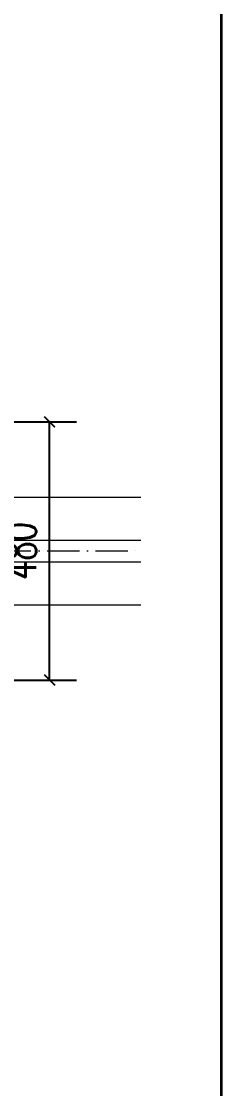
# Model space of a CAD drawing. Header units: millimetres. Extents: x 0 to 16820, y -11520 to 11880.
# Drawn here: x 14847 to 15220, y 7910 to 9895 of the extents above; entities that cross this region are included whole.
import ezdxf
from ezdxf.enums import TextEntityAlignment as Align

# ---------------------------------------------------------------- set-up
doc = ezdxf.new("R2010")
doc.units = ezdxf.units.MM
doc.header["$LTSCALE"] = 1000
doc.linetypes.add('ACAD_ISO10W100', pattern=[18, 12, -3, 0, -3])
doc.linetypes.add('CENTER', pattern=[2, 1.25, -0.25, 0.25, -0.25])
doc.layers.add('0-LA-轮廓线', color=7, linetype='Continuous', lineweight=20)
doc.layers.add('0-LA-轴线', color=1, linetype='CENTER', lineweight=9)
doc.layers.add('PUB_DIM', color=3, linetype='Continuous')
doc.layers.add('图框层', color=7, linetype='Continuous')
doc.styles.add('_TCH_DIM_T3', font='SIMPLEX', dxfattribs={"width": 0.705882, "bigfont": 'GBCBIG'})
doc.styles.add('宋体', font='', dxfattribs={"width": 0.8})
doc.styles.get('宋体').set_extended_font_data('SimSun')
doc.dimstyles.new('_TCH_ARCH&&20', dxfattribs={"dimtxt": 59.5, "dimasz": 20, "dimexe": 50, "dimexo": 60, "dimgap": 25.25, "dimtad": 1, "dimdec": 0, "dimzin": 0, "dimdsep": 46, "dimtxsty": '_TCH_DIM_T3', "dimblk": 'ARCHTICK', "dimcen": 0.09, "dimclrt": 7, "dimazin": 2, "dimtfac": 1, "dimtdec": 0, "dimtix": 1, "dimtmove": 2, "dimatfit": 3, "dimfxl": 20, "dimtolj": 1, "dimtzin": 0, "dimarcsym": 0})

# ---------------------------------------------------------------- blocks, each defined once
blk = doc.blocks.new('JYHT-FRAME_NORMAL-7c40bc6b8ebf42d483e23fe8ae0242e0')
blk.add_line((761, 422.092), (761, 462.092))
at = {"layer": '图框层', "lineweight": 35}
blk.add_line((761, 10), (761, 584), dxfattribs=at)
at = {"style": '宋体'}
blk.add_attdef('公章', text='', height=2.5, dxfattribs=at).set_placement((795.743, 211.72), align=Align.MIDDLE_CENTER)
at = {"layer": '图框层', "style": '宋体', "width": 0.8}
for tag, height, p in [('合作设计单位', 3, (796, 528)), ('节能章', 2.5, (795.743, 103.135))]:
    blk.add_attdef(tag, text='', height=height, dxfattribs=at).set_placement(p, align=Align.MIDDLE_CENTER)
at = {"layer": '图框层', "style": '宋体'}
for tag, p in [('接口确认章', (794.467, 491.41)), ('竣工图章', (794.467, 491.41)), ('造价咨询章', (795.431, 445.092)), ('出图章', (795.431, 445.092)), ('提交图纸章', (788.663, 395.819)), ('报审章', (788.663, 394.319)), ('规划报审章', (788.663, 338.773)), ('制图人', (793.5, 230.457)), ('设计人', (793.5, 223.479)), ('专业负责人', (793.5, 216.436)), ('设计主持人', (793.5, 209.457)), ('项目经理', (793.5, 202.45)), ('校对', (793.5, 195.457)), ('审核', (793.5, 188.457)), ('审定', (793.5, 181.443)), ('工程名称', (804.5, 72.957)), ('子项名称', (804.5, 58.957)), ('设计号', (786.999, 48.479)), ('专业', (821.999, 48.443)), ('图名', (804.5, 37.936)), ('图号', (804.5, 23.986)), ('阶段', (786.999, 13.465)), ('日期', (821.999, 13.45))]:
    blk.add_attdef(tag, text='', height=2.5, dxfattribs=at).set_placement(p, align=Align.MIDDLE_CENTER)
for tag, p in [('版号1', (769.506, 97.5)), ('版号1日期', (787.009, 97.496)), ('版号1内容', (804.461, 97.5)), ('版号1修改人', (822.009, 97.496)), ('版号2', (769.506, 90.5)), ('版号2日期', (787.009, 90.496)), ('版号2内容', (804.461, 90.5)), ('版号2修改人', (822.009, 90.496)), ('版号3', (769.506, 83.5)), ('版号3日期', (787.009, 83.496)), ('版号3内容', (804.461, 83.5)), ('版号3修改人', (822.009, 83.496))]:
    blk.add_attdef(tag, text='', height=2.5, dxfattribs=at).set_placement(p, align=Align.MIDDLE)
blk = doc.blocks.new('_ArchTick')
at = {"color": 0, "linetype": 'ByBlock', "const_width": 0.15}
blk.add_lwpolyline([(-0.5, -0.5), (0.5, 0.5)], dxfattribs=at)
blk = doc.blocks.new('*D381')
at = {"layer": 'Defpoints', "color": 0, "transparency": 16777216}
for p in [(14580, 9150), (14900, 9150), (14580, 8670)]:
    blk.add_point(p, dxfattribs=at)
at = {"layer": 'PUB_DIM', "color": 0, "lineweight": -2, "transparency": 16777216}
for p, q in [((14640, 9150), (14950, 9150)), ((14900, 8670), (14900, 9150)), ((14640, 8670), (14950, 8670))]:
    blk.add_line(p, q, dxfattribs=at)
at = {"layer": 'PUB_DIM', "color": 0, "lineweight": -2, "transparency": 16777216, "xscale": 20, "yscale": 20, "zscale": 20}
for p, rotation in [((14900, 9150), 90), ((14900, 8670), 270)]:
    blk.add_blockref('_ArchTick', p, dxfattribs=dict(at, rotation=rotation))
at = {"layer": 'PUB_DIM', "color": 7, "transparency": 16777216, "insert": (14845, 8910), "char_height": 59.5, "attachment_point": 5, "rotation": 90, "style": '_TCH_DIM_T3'}
blk.add_mtext('\\A1;480', dxfattribs=at)

msp = doc.modelspace()

# ---------------------------------------------------------------- linework, layer by layer
at = {"layer": '0-LA-轮廓线'}
for points in [[(14580.01115, 9009.9969), (15070.01115, 9009.9969)], [(11130.01115, 8929.9969), (15070.01115, 8929.9969)], [(11130.01115, 8889.9969), (15070.01115, 8889.9969)], [(14580.01115, 8809.9969), (15070.01115, 8809.9969)]]:
    msp.add_lwpolyline(points, dxfattribs=at)
at = {"layer": '0-LA-轴线', "linetype": 'ACAD_ISO10W100', "ltscale": 0.005}
msp.add_lwpolyline([(1020.01115, 8909.9969), (15070.01115, 8909.9969)], dxfattribs=at)

# ---------------------------------------------------------------- block references
at = {"xscale": 20, "yscale": 20, "zscale": 20}
msp.add_blockref('JYHT-FRAME_NORMAL-7c40bc6b8ebf42d483e23fe8ae0242e0', (0.03683, -0.00255), dxfattribs=at)

# ---------------------------------------------------------------- dimensions: what is measured, and where the dimension line sits
at = {"layer": 'PUB_DIM'}
dim = msp.add_aligned_dim(p1=(14580.01115, 8669.9969), p2=(14580.01115, 9149.9969), distance=-320, dimstyle='_TCH_ARCH&&20', dxfattribs=at)
dim.commit()
dim.dimension.update_dxf_attribs({"geometry": '*D381', "text_midpoint": (14845.01115, 8909.9969)})

doc.saveas('drawing.dxf')
